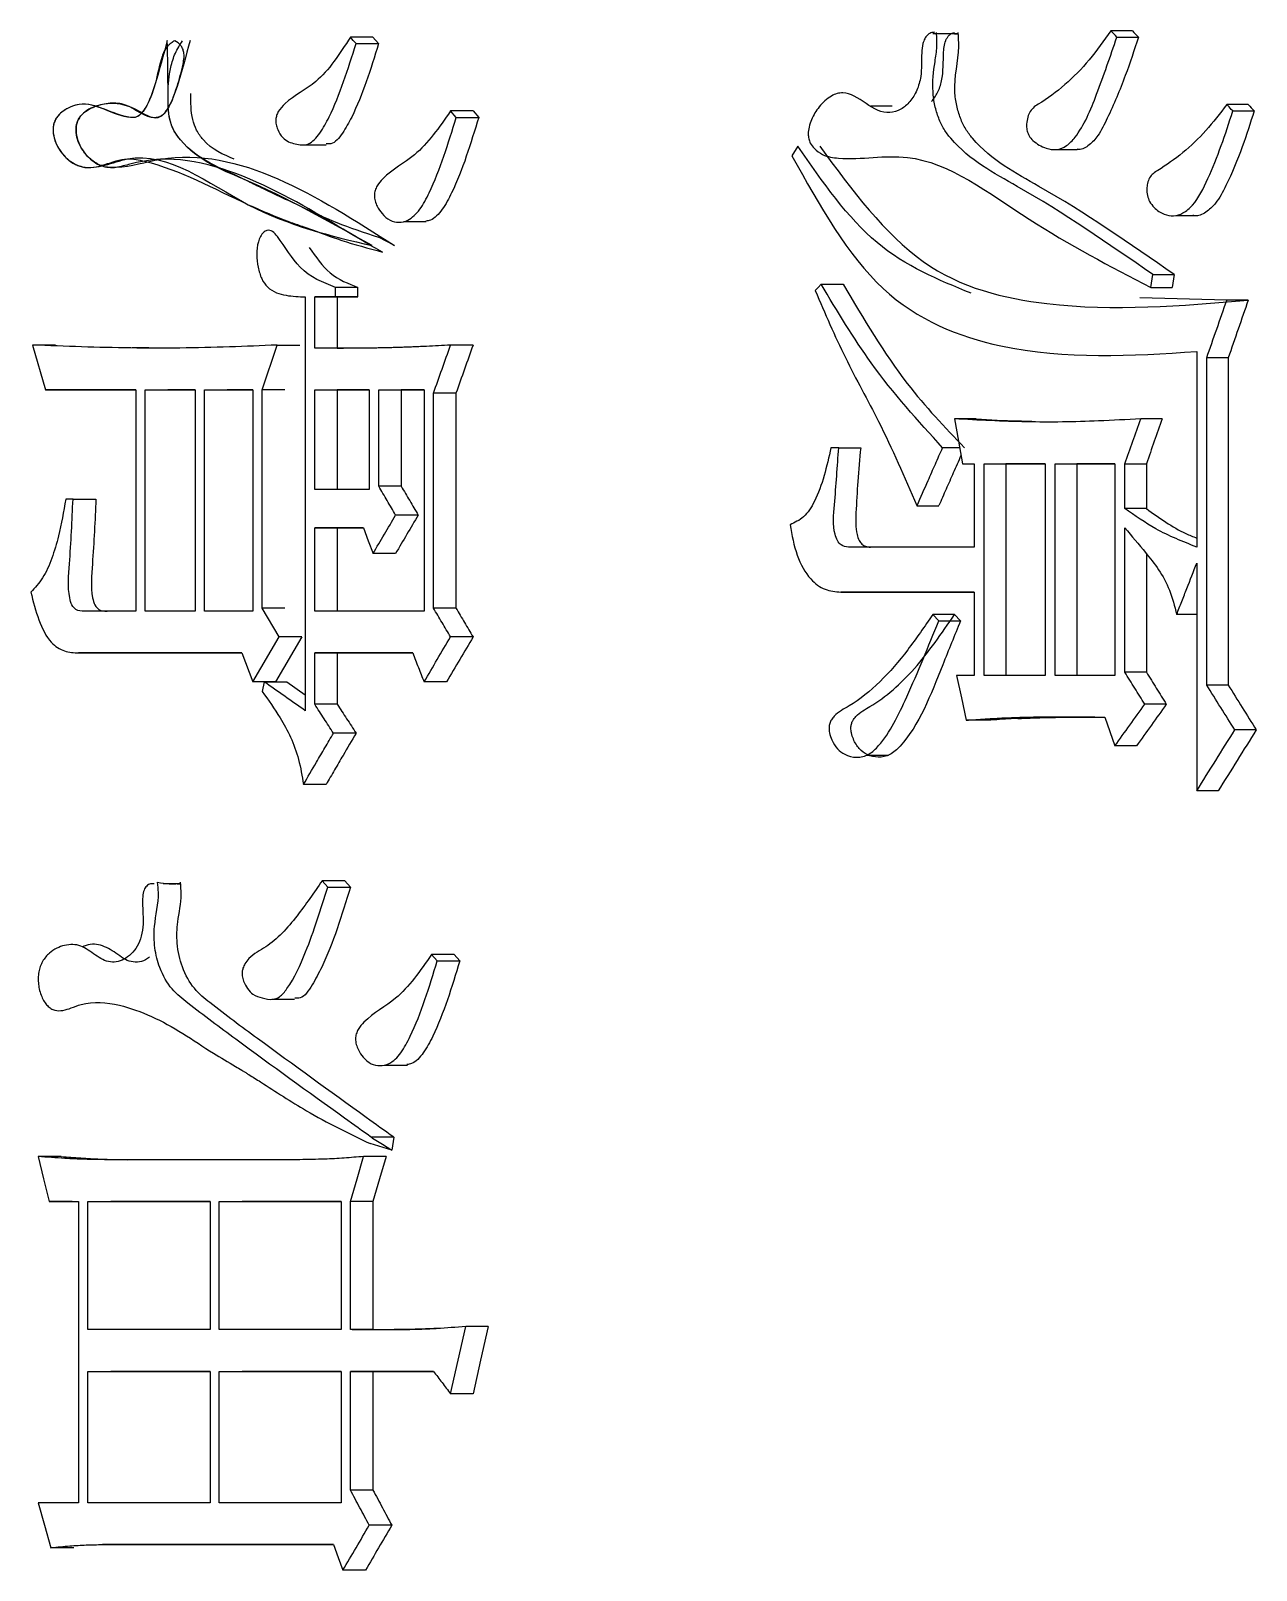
# Model space of a CAD drawing. Header units: millimetres. Extents: x 2160 to 4596, y 811 to 2534.
# Drawn here: x 3261.13 to 3265.26, y 1498.41 to 1503.6 of the extents above; entities that cross this region are included whole.
import ezdxf

# ---------------------------------------------------------------- set-up
doc = ezdxf.new("R2010")
doc.units = ezdxf.units.MM

msp = doc.modelspace()

# ---------------------------------------------------------------- linework, layer by layer
at = {"color": 7, "linetype": 'Continuous', "lineweight": 25}
for p, q in [((3264.2425, 1503.5936), (3264.1689, 1503.5936)), ((3264.8429, 1503.6043), (3264.7701, 1503.6043)), ((3262.2808, 1503.5827), (3262.2998, 1503.5611)), ((3264.7902, 1503.5827), (3264.863, 1503.5827)), ((3262.6183, 1503.3339), (3262.5426, 1503.3339)), ((3262.5618, 1503.3123), (3262.5426, 1503.3339)), ((3262.6183, 1503.3339), (3262.6374, 1503.3123)), ((3264.0324, 1503.3501), (3263.9605, 1503.3503)), ((3265.2334, 1503.3556), (3265.1611, 1503.3556)), ((3265.1814, 1503.3339), (3265.2536, 1503.3339)), ((3262.047, 1503.2197), (3262.1234, 1503.2197)), ((3263.7139, 1503.215), (3263.6942, 1503.1825)), ((3264.5824, 1503.2035), (3264.6562, 1503.2035)), ((3262.3848, 1502.9608), (3262.4607, 1502.9608)), ((3264.9898, 1502.9816), (3265.0631, 1502.9816)), ((3261.9276, 1502.9318), (3261.9271, 1502.9318)), ((3262.3538, 1502.8796), (3262.2989, 1502.9081)), ((3264.9045, 1502.739), (3264.9113, 1502.7823)), ((3264.9113, 1502.7823), (3264.9839, 1502.7823)), ((3264.9839, 1502.7823), (3264.9771, 1502.739)), ((3262.0525, 1502.7065), (3262.0525, 1501.3111)), ((3262.0841, 1502.7065), (3262.1539, 1502.7065)), ((3262.0841, 1502.5335), (3262.0841, 1502.7065)), ((3262.1604, 1502.7065), (3262.0841, 1502.7065)), ((3262.1539, 1502.7065), (3262.1539, 1502.739)), ((3262.23, 1502.739), (3262.1539, 1502.739)), ((3262.1539, 1502.7065), (3262.23, 1502.7065)), ((3262.23, 1502.7065), (3262.1604, 1502.7065)), ((3262.1604, 1502.7065), (3262.1604, 1502.5335)), ((3262.23, 1502.7065), (3262.23, 1502.739)), ((3263.7927, 1502.7498), (3263.8668, 1502.7498)), ((3265.1611, 1502.6957), (3264.8678, 1502.7037)), ((3264.9045, 1502.739), (3264.9771, 1502.739)), ((3265.2333, 1502.6957), (3265.1611, 1502.6957)), ((3261.1326, 1502.5443), (3261.1759, 1502.3928)), ((3261.2099, 1502.5443), (3261.1326, 1502.5443)), ((3261.5241, 1502.5352), (3261.4687, 1502.5348)), ((3261.9072, 1502.3928), (3261.9577, 1502.5443)), ((3261.9577, 1502.5443), (3262.0341, 1502.5443)), ((3262.1604, 1502.5335), (3262.1814, 1502.5335)), ((3262.6182, 1502.5443), (3262.5426, 1502.5443)), ((3265.0596, 1502.5226), (3265.0596, 1501.8629)), ((3265.0934, 1501.3977), (3265.0934, 1502.501)), ((3265.1658, 1502.501), (3265.0934, 1502.501)), ((3265.1658, 1502.501), (3265.1658, 1501.3977)), ((3261.1759, 1502.3928), (3261.4806, 1502.3928)), ((3261.2532, 1502.3928), (3261.1759, 1502.3928)), ((3261.4806, 1502.3928), (3261.2533, 1502.3928)), ((3261.4806, 1502.3928), (3261.4806, 1501.6464)), ((3261.5118, 1502.3928), (3261.6808, 1502.3928)), ((3261.5118, 1501.6464), (3261.5118, 1502.3928)), ((3261.5118, 1502.3928), (3261.5887, 1502.3928)), ((3261.6808, 1502.3928), (3261.5888, 1502.3928)), ((3261.6808, 1502.3928), (3261.6808, 1501.6464)), ((3261.7122, 1502.3928), (3261.8757, 1502.3928)), ((3261.7122, 1501.6464), (3261.7122, 1502.3928)), ((3261.7122, 1502.3928), (3261.7889, 1502.3928)), ((3261.8757, 1502.3928), (3261.7889, 1502.3928)), ((3261.8757, 1502.3928), (3261.8757, 1501.6464)), ((3261.9072, 1501.6572), (3261.9072, 1502.3928)), ((3261.9837, 1502.3928), (3261.9072, 1502.3928)), ((3262.0841, 1502.3928), (3262.2682, 1502.3928)), ((3262.0841, 1502.0575), (3262.0841, 1502.3928)), ((3262.0841, 1502.3928), (3262.1604, 1502.3928)), ((3262.2682, 1502.3928), (3262.1604, 1502.3928)), ((3262.1604, 1502.3928), (3262.1604, 1502.0575)), ((3262.2682, 1502.3928), (3262.2682, 1502.0575)), ((3262.3, 1502.3928), (3262.4531, 1502.3928)), ((3262.3, 1502.0683), (3262.3, 1502.3928)), ((3262.3, 1502.3928), (3262.376, 1502.3928)), ((3262.4531, 1502.3928), (3262.376, 1502.3928)), ((3262.376, 1502.3928), (3262.376, 1502.0683)), ((3262.4531, 1502.3928), (3262.4531, 1501.6464)), ((3262.485, 1501.6573), (3262.485, 1502.382)), ((3262.5608, 1502.382), (3262.485, 1502.382)), ((3262.5608, 1502.382), (3262.5607, 1501.6573)), ((3264.3158, 1502.2955), (3264.2424, 1502.2955)), ((3264.9435, 1502.2955), (3264.8709, 1502.2955)), ((3263.852, 1502.1981), (3263.8257, 1502.1981)), ((3263.852, 1502.1981), (3263.926, 1502.1981)), ((3264.2595, 1502.198), (3264.2025, 1502.198)), ((3264.269, 1502.144), (3264.3089, 1502.144)), ((3264.269, 1502.144), (3264.3089, 1502.144)), ((3264.3089, 1502.144), (3264.3089, 1501.8628)), ((3264.3421, 1502.144), (3264.5489, 1502.1441)), ((3264.3421, 1501.4301), (3264.3421, 1502.144)), ((3264.3421, 1502.144), (3264.4155, 1502.144)), ((3264.5489, 1502.1441), (3264.4155, 1502.144)), ((3264.4155, 1502.144), (3264.4155, 1501.4301)), ((3264.5489, 1502.1441), (3264.5489, 1501.4301)), ((3264.5824, 1502.1441), (3264.7835, 1502.1441)), ((3264.5824, 1501.4301), (3264.5824, 1502.1441)), ((3264.5824, 1502.1441), (3264.6554, 1502.1441)), ((3264.7835, 1502.1441), (3264.6554, 1502.1441)), ((3264.6554, 1502.1441), (3264.6554, 1501.4301)), ((3264.7835, 1502.1441), (3264.7835, 1501.4301)), ((3264.8171, 1501.9926), (3264.8171, 1502.1441)), ((3264.8171, 1502.1441), (3264.8898, 1502.1441)), ((3264.8898, 1502.1441), (3264.8898, 1501.9926)), ((3262.2682, 1502.0575), (3262.0841, 1502.0575)), ((3262.376, 1502.0683), (3262.3, 1502.0683)), ((3261.2689, 1502.025), (3261.2441, 1502.025)), ((3261.2689, 1502.025), (3261.3461, 1502.025)), ((3264.116, 1502.0026), (3264.1896, 1502.0026)), ((3264.8898, 1501.9926), (3264.8171, 1501.9926)), ((3262.0841, 1501.9277), (3262.2491, 1501.9277)), ((3262.0841, 1501.6464), (3262.0841, 1501.9277)), ((3262.1604, 1501.9277), (3262.0841, 1501.9277)), ((3262.2491, 1501.9277), (3262.1604, 1501.9277)), ((3262.1604, 1501.9277), (3262.1604, 1501.6464)), ((3262.4333, 1501.971), (3262.3573, 1501.971)), ((3264.8171, 1501.4409), (3264.8171, 1501.9277)), ((3262.3569, 1501.8411), (3262.2809, 1501.8411)), ((3263.9587, 1501.8628), (3263.8848, 1501.8628)), ((3264.3089, 1501.8628), (3263.885, 1501.8628)), ((3264.8898, 1501.8409), (3264.8898, 1501.4409)), ((3265.0596, 1501.8087), (3265.0596, 1501.0407)), ((3263.8586, 1501.7114), (3264.3089, 1501.7114)), ((3263.9326, 1501.7114), (3263.8586, 1501.7114)), ((3264.3089, 1501.7114), (3263.9326, 1501.7114)), ((3264.3089, 1501.7114), (3264.3089, 1501.4301)), ((3261.3831, 1501.6464), (3261.3059, 1501.6464)), ((3261.4806, 1501.6464), (3261.3062, 1501.6464)), ((3261.6808, 1501.6464), (3261.5118, 1501.6464)), ((3261.8757, 1501.6464), (3261.7122, 1501.6464)), ((3261.9837, 1501.6572), (3261.9072, 1501.6572)), ((3261.964, 1501.5599), (3261.9072, 1501.6572)), ((3262.4531, 1501.6464), (3262.0841, 1501.6464)), ((3262.5607, 1501.6573), (3262.485, 1501.6573)), ((3264.1893, 1501.614), (3264.1694, 1501.6356)), ((3264.1893, 1501.614), (3264.2628, 1501.614)), ((3264.2429, 1501.6356), (3264.2628, 1501.614)), ((3265.0596, 1501.6356), (3264.9921, 1501.6356)), ((3261.8757, 1501.4085), (3261.964, 1501.5599)), ((3262.0404, 1501.5599), (3261.9522, 1501.4085)), ((3262.0404, 1501.5599), (3261.964, 1501.5599)), ((3262.6182, 1501.5599), (3262.5426, 1501.5599)), ((3261.2875, 1501.5058), (3261.8379, 1501.5058)), ((3261.3647, 1501.5058), (3261.2875, 1501.5058)), ((3261.8379, 1501.5058), (3261.3648, 1501.5058)), ((3261.8379, 1501.5058), (3261.8757, 1501.4085)), ((3262.0841, 1501.5058), (3262.4147, 1501.5058)), ((3262.0841, 1501.3327), (3262.0841, 1501.5058)), ((3262.1604, 1501.5058), (3262.0841, 1501.5058)), ((3262.4147, 1501.5058), (3262.1604, 1501.5058)), ((3262.1604, 1501.5058), (3262.1604, 1501.3327)), ((3261.9522, 1501.4085), (3261.8757, 1501.4085)), ((3261.9135, 1501.4085), (3261.9072, 1501.376)), ((3261.9135, 1501.4085), (3261.99, 1501.4085)), ((3261.99, 1501.4085), (3262.0525, 1501.3646)), ((3262.5288, 1501.4085), (3262.4531, 1501.4085)), ((3264.3089, 1501.4301), (3264.249, 1501.4301)), ((3264.5489, 1501.4301), (3264.3421, 1501.4301)), ((3264.7835, 1501.4301), (3264.5824, 1501.4301)), ((3264.8898, 1501.4409), (3264.8171, 1501.4409)), ((3265.1658, 1501.3977), (3265.0934, 1501.3977)), ((3262.1604, 1501.3327), (3262.0841, 1501.3327)), ((3264.957, 1501.3328), (3264.8843, 1501.3328)), ((3264.3557, 1501.2787), (3264.2823, 1501.2787)), ((3262.2237, 1501.2354), (3262.1475, 1501.2354)), ((3265.2604, 1501.2462), (3265.1881, 1501.2462)), ((3263.9458, 1501.1611), (3264.0204, 1501.1611)), ((3264.8562, 1501.1921), (3264.7835, 1501.1921)), ((3262.1224, 1501.0623), (3262.0461, 1501.0623)), ((3265.132, 1501.0407), (3265.0596, 1501.0407)), ((3262.1285, 1500.7162), (3262.1095, 1500.7378)), ((3262.1857, 1500.7378), (3262.1095, 1500.7378)), ((3262.1857, 1500.7378), (3262.2047, 1500.7162)), ((3262.5544, 1500.489), (3262.4786, 1500.489)), ((3262.4978, 1500.4673), (3262.4786, 1500.489)), ((3262.5544, 1500.489), (3262.5735, 1500.4673)), ((3261.9394, 1500.3376), (3262.0163, 1500.3376)), ((3262.321, 1500.1159), (3262.397, 1500.1159)), ((3262.3442, 1499.8291), (3262.2714, 1499.8508)), ((3262.3506, 1499.8724), (3262.3442, 1499.8291)), ((3261.2284, 1499.8075), (3261.1511, 1499.8075)), ((3262.0335, 1499.7967), (3261.3746, 1499.7967)), ((3261.4517, 1499.7967), (3261.3746, 1499.7967)), ((3262.3252, 1499.8075), (3262.2491, 1499.8075)), ((3261.1883, 1499.656), (3261.2875, 1499.656)), ((3261.2656, 1499.656), (3261.1883, 1499.656)), ((3261.2875, 1499.656), (3261.2875, 1498.6392)), ((3261.3186, 1499.656), (3261.731, 1499.656)), ((3261.3186, 1499.2234), (3261.3186, 1499.656)), ((3261.3186, 1499.656), (3261.3957, 1499.656)), ((3261.731, 1499.656), (3261.3959, 1499.656)), ((3261.731, 1499.656), (3261.731, 1499.2234)), ((3261.7624, 1499.656), (3262.1729, 1499.656)), ((3261.7624, 1499.2234), (3261.7624, 1499.656)), ((3261.7624, 1499.656), (3261.839, 1499.656)), ((3262.1729, 1499.656), (3261.8391, 1499.656)), ((3262.1729, 1499.656), (3262.1729, 1499.2234)), ((3262.2046, 1499.2234), (3262.2046, 1499.656)), ((3262.2807, 1499.656), (3262.2046, 1499.656)), ((3262.2807, 1499.656), (3262.2807, 1499.2234)), ((3261.731, 1499.2234), (3261.3186, 1499.2234)), ((3262.1729, 1499.2234), (3261.7624, 1499.2234)), ((3262.2807, 1499.2234), (3262.2046, 1499.2234)), ((3262.6694, 1499.2342), (3262.5938, 1499.2342)), ((3261.3186, 1499.0827), (3261.731, 1499.0827)), ((3261.3186, 1498.6392), (3261.3186, 1499.0827)), ((3261.3186, 1499.0827), (3261.3957, 1499.0827)), ((3261.731, 1499.0827), (3261.3959, 1499.0827)), ((3261.731, 1499.0827), (3261.731, 1498.6392)), ((3261.7624, 1499.0827), (3262.1729, 1499.0827)), ((3261.7624, 1498.6392), (3261.7624, 1499.0827)), ((3261.7624, 1499.0827), (3261.839, 1499.0827)), ((3262.1729, 1499.0827), (3261.8391, 1499.0827)), ((3262.1729, 1499.0827), (3262.1729, 1498.6392)), ((3262.2046, 1499.0827), (3262.485, 1499.0827)), ((3262.2046, 1498.6825), (3262.2046, 1499.0827)), ((3262.2807, 1499.0827), (3262.2046, 1499.0827)), ((3262.485, 1499.0827), (3262.2807, 1499.0827)), ((3262.2807, 1499.0827), (3262.2807, 1498.6825)), ((3262.6182, 1499.007), (3262.5426, 1499.007)), ((3262.2807, 1498.6825), (3262.2046, 1498.6825)), ((3261.2875, 1498.6392), (3261.1511, 1498.6392)), ((3261.731, 1498.6392), (3261.3186, 1498.6392)), ((3262.1729, 1498.6392), (3261.7624, 1498.6392)), ((3262.3442, 1498.5635), (3262.2682, 1498.5635)), ((3261.3684, 1498.4986), (3262.1475, 1498.4986)), ((3261.4454, 1498.4986), (3261.3684, 1498.4986)), ((3262.1475, 1498.4986), (3261.4456, 1498.4986)), ((3261.2717, 1498.4878), (3261.1945, 1498.4878)), ((3262.2554, 1498.4121), (3262.1792, 1498.4121))]:
    msp.add_line(p, q, dxfattribs=at)
at = {"color": 7, "linetype": 'Continuous', "lineweight": 25, "flags": 128}
for points in [[(3264.7902, 1503.5827), (3264.7851, 1503.5882), (3264.7776, 1503.5963), (3264.7701, 1503.6043)], [(3264.8429, 1503.6043), (3264.848, 1503.5988), (3264.8531, 1503.5933), (3264.863, 1503.5827)], [(3262.2808, 1503.5827), (3262.2525, 1503.5827), (3262.2286, 1503.5827), (3262.2046, 1503.5827)], [(3262.2237, 1503.5611), (3262.2142, 1503.5719), (3262.2046, 1503.5827)], [(3262.2237, 1503.5611), (3262.2519, 1503.5611), (3262.2759, 1503.5611), (3262.2998, 1503.5611)], [(3265.1814, 1503.3339), (3265.1762, 1503.3394), (3265.1687, 1503.3475), (3265.1611, 1503.3556)], [(3265.2334, 1503.3556), (3265.2385, 1503.3501), (3265.2437, 1503.3446), (3265.2536, 1503.3339)], [(3262.5618, 1503.3123), (3262.5898, 1503.3123), (3262.6136, 1503.3123), (3262.6374, 1503.3123)], [(3263.7927, 1502.7498), (3263.7828, 1502.7389), (3263.7728, 1502.728)], [(3264.2424, 1502.2955), (3264.2557, 1502.2198), (3264.269, 1502.144)], [(3262.2491, 1501.9277), (3262.265, 1501.8844), (3262.2809, 1501.8411)], [(3264.2429, 1501.6356), (3264.2161, 1501.6356), (3264.1927, 1501.6356), (3264.1694, 1501.6356)], [(3264.249, 1501.4301), (3264.2656, 1501.3544), (3264.2823, 1501.2787)], [(3264.7499, 1501.2895), (3264.7667, 1501.2408), (3264.7835, 1501.1921)], [(3262.1285, 1500.7162), (3262.1563, 1500.7162), (3262.1805, 1500.7162), (3262.2047, 1500.7162)], [(3262.4978, 1500.4673), (3262.5259, 1500.4673), (3262.5497, 1500.4673), (3262.5735, 1500.4673)], [(3262.3506, 1499.8724), (3262.3164, 1499.8724), (3262.2955, 1499.8724), (3262.2746, 1499.8724)], [(3261.1511, 1499.8075), (3261.1697, 1499.7318), (3261.1883, 1499.656)], [(3262.2046, 1499.656), (3262.2269, 1499.7318), (3262.2491, 1499.8075)], [(3262.3252, 1499.8075), (3262.3029, 1499.7318), (3262.2807, 1499.656)], [(3262.5426, 1499.007), (3262.5682, 1499.1206), (3262.5938, 1499.2342)], [(3262.6694, 1499.2342), (3262.6438, 1499.1206), (3262.6182, 1499.007)], [(3261.1511, 1498.6392), (3261.1728, 1498.5635), (3261.1945, 1498.4878)], [(3262.1475, 1498.4986), (3262.1634, 1498.4553), (3262.1792, 1498.4121)]]:
    msp.add_lwpolyline(points, dxfattribs=at)
at = {"color": 7, "linetype": 'Continuous', "lineweight": 25}
for points, knots in [([(3264.1751, 1503.5992), (3264.1708, 1503.5989), (3264.1623, 1503.5984), (3264.1507, 1503.5901), (3264.1413, 1503.5778), (3264.1341, 1503.5572), (3264.1302, 1503.514), (3264.1333, 1503.4591), (3264.1168, 1503.4021), (3264.0932, 1503.3637), (3264.0614, 1503.3369), (3264.0236, 1503.3246), (3263.9681, 1503.3374), (3263.9203, 1503.3798), (3263.8659, 1503.3993), (3263.8234, 1503.3862), (3263.7871, 1503.3525), (3263.7627, 1503.3138), (3263.7515, 1503.2814), (3263.7483, 1503.2592), (3263.7501, 1503.2401), (3263.7567, 1503.2225), (3263.7721, 1503.2023), (3263.8041, 1503.1805), (3263.9106, 1503.1649), (3264.1528, 1503.2174), (3264.4932, 1502.9523), (3264.7672, 1502.8102), (3264.9045, 1502.739)], [0, 0, 0, 0, 0.006979, 0.013925, 0.020645, 0.027359, 0.039158, 0.068779, 0.087565, 0.106337, 0.125711, 0.147046, 0.168852, 0.216529, 0.237968, 0.259695, 0.286308, 0.307882, 0.318004, 0.326525, 0.332753, 0.33899, 0.348555, 0.366353, 0.396306, 0.524136, 0.761431, 1, 1, 1, 1]), ([(3264.1653, 1503.3653), (3264.1725, 1503.3751), (3264.1869, 1503.395), (3264.2067, 1503.4513), (3264.2034, 1503.5083), (3264.2078, 1503.5556), (3264.2131, 1503.5734), (3264.22, 1503.5847), (3264.2267, 1503.5917), (3264.2343, 1503.5969), (3264.2398, 1503.5983), (3264.2425, 1503.599)], [0, 0, 0, 0, 0.15426, 0.313076, 0.663715, 0.74798, 0.82718, 0.867553, 0.910966, 0.957472, 1, 1, 1, 1]), ([(3264.9113, 1502.7823), (3264.761, 1502.8864), (3264.5352, 1503.0429), (3264.2849, 1503.1705), (3264.2062, 1503.2714), (3264.1881, 1503.3092), (3264.1754, 1503.3521), (3264.1663, 1503.4167), (3264.1736, 1503.484), (3264.185, 1503.5492), (3264.1827, 1503.5823), (3264.1816, 1503.5982)], [0, 0, 0, 0, 0.492538, 0.7401909, 0.7707097, 0.8014398, 0.8327072, 0.8648615, 0.9333586, 0.96806, 1, 1, 1, 1]), ([(3264.2429, 1503.5936), (3264.2455, 1503.5936), (3264.2496, 1503.5936), (3264.2538, 1503.5936), (3264.255, 1503.5936), (3264.2552, 1503.5936), (3264.2552, 1503.5936), (3264.2525, 1503.5936), (3264.2356, 1503.5936), (3264.2116, 1503.5936), (3264.1864, 1503.5936), (3264.1693, 1503.5936)], [0, 0, 0, 0, 0.098322, 0.150223, 0.156042, 0.157925, 0.159189, 0.159644, 0.360233, 0.564728, 1, 1, 1, 1]), ([(3264.9839, 1502.7823), (3264.8338, 1502.8864), (3264.6083, 1503.0429), (3264.3582, 1503.1705), (3264.2797, 1503.2714), (3264.2617, 1503.3092), (3264.2491, 1503.3521), (3264.2367, 1503.4338), (3264.2598, 1503.5156), (3264.2561, 1503.5824), (3264.2552, 1503.5982)], [0, 0, 0, 0, 0.492457, 0.740078, 0.770604, 0.801348, 0.832638, 0.86482, 0.96803, 1, 1, 1, 1]), ([(3264.7701, 1503.6043), (3264.7463, 1503.5708), (3264.6743, 1503.4694), (3264.581, 1503.39), (3264.508, 1503.3462), (3264.495, 1503.3289), (3264.4875, 1503.3076), (3264.485, 1503.2857), (3264.4872, 1503.2656), (3264.4945, 1503.2479), (3264.5152, 1503.2247), (3264.5471, 1503.2082), (3264.5867, 1503.2004), (3264.6214, 1503.214), (3264.674, 1503.27), (3264.728, 1503.4006), (3264.7682, 1503.5183), (3264.7902, 1503.5827)], [0, 0, 0, 0, 0.118687, 0.359196, 0.382949, 0.402078, 0.421221, 0.441113, 0.455768, 0.470498, 0.490908, 0.548404, 0.590662, 0.633125, 0.674263, 0.821867, 1, 1, 1, 1]), ([(3261.5867, 1503.5719), (3261.5738, 1503.5229), (3261.5536, 1503.4458), (3261.5244, 1503.3611), (3261.5009, 1503.3255), (3261.4825, 1503.3108), (3261.4097, 1503.3145), (3261.3306, 1503.3763), (3261.2472, 1503.3432), (3261.22, 1503.3221), (3261.2082, 1503.3032), (3261.2029, 1503.2878), (3261.2008, 1503.2705), (3261.2025, 1503.2518), (3261.2079, 1503.2328), (3261.2179, 1503.2106), (3261.2338, 1503.187), (3261.2614, 1503.1603), (3261.3352, 1503.126), (3261.5415, 1503.2385), (3261.8586, 1502.979), (3262.1377, 1502.9128), (3262.2777, 1502.8796)], [0, 0, 0, 0, 0.062139, 0.097741, 0.110846, 0.121745, 0.134474, 0.241844, 0.272517, 0.28985, 0.296872, 0.303283, 0.310072, 0.317098, 0.324991, 0.334204, 0.348814, 0.364868, 0.393646, 0.487371, 0.742662, 1, 1, 1, 1]), ([(3261.6124, 1503.571), (3261.6081, 1503.5685), (3261.6026, 1503.5651), (3261.5948, 1503.5591), (3261.5863, 1503.5502), (3261.5759, 1503.5366), (3261.5601, 1503.492), (3261.5489, 1503.4251), (3261.5232, 1503.3575), (3261.4989, 1503.3229), (3261.4817, 1503.3113), (3261.4103, 1503.3111), (3261.3348, 1503.3748), (3261.2525, 1503.345), (3261.2242, 1503.3274), (3261.2092, 1503.3058), (3261.2041, 1503.2917), (3261.2019, 1503.2805), (3261.2013, 1503.2685), (3261.2028, 1503.2511), (3261.2093, 1503.2279), (3261.2232, 1503.2014), (3261.2432, 1503.1767), (3261.269, 1503.1562), (3261.3392, 1503.1262), (3261.4204, 1503.1831), (3261.6112, 1503.1457), (3261.7888, 1503.0462), (3261.9664, 1502.9714), (3262.0357, 1502.9469), (3262.0933, 1502.9273), (3262.1704, 1502.8962), (3262.2648, 1502.8709), (3262.3129, 1502.8579)], [0, 0, 0, 0, 0.007115, 0.009283, 0.013168, 0.022788, 0.029323, 0.067396, 0.105312, 0.117519, 0.126527, 0.138469, 0.245589, 0.268554, 0.290817, 0.300477, 0.304973, 0.309414, 0.313965, 0.318785, 0.329689, 0.342801, 0.358258, 0.375878, 0.395342, 0.489004, 0.523993, 0.742498, 0.828477, 0.854871, 0.870121, 0.933939, 1, 1, 1, 1]), ([(3261.6636, 1503.5719), (3261.6499, 1503.5194), (3261.6297, 1503.4418), (3261.5989, 1503.3553), (3261.5755, 1503.3224), (3261.5591, 1503.3126), (3261.5156, 1503.3061), (3261.4639, 1503.3576), (3261.3938, 1503.362), (3261.35, 1503.3531), (3261.3159, 1503.3373), (3261.2959, 1503.3204), (3261.284, 1503.3006), (3261.279, 1503.2824), (3261.2786, 1503.2623), (3261.2834, 1503.2371), (3261.2958, 1503.208), (3261.3226, 1503.1731), (3261.3632, 1503.1438), (3261.4482, 1503.1415), (3261.7788, 1503.247), (3262.0909, 1503.0476), (3262.3538, 1502.8796)], [0, 0, 0, 0, 0.066326, 0.098069, 0.114802, 0.122366, 0.12991, 0.194026, 0.225577, 0.257771, 0.274923, 0.290948, 0.299033, 0.306308, 0.31368, 0.322028, 0.336671, 0.353914, 0.385654, 0.416675, 0.50855, 1, 1, 1, 1]), ([(3262.3129, 1502.8579), (3262.2916, 1502.8697), (3262.1275, 1502.9609), (3261.7577, 1503.2121), (3261.4753, 1503.1595), (3261.4091, 1503.14), (3261.365, 1503.1457), (3261.3295, 1503.1677), (3261.3033, 1503.1966), (3261.2864, 1503.2277), (3261.2794, 1503.2544), (3261.2788, 1503.2733), (3261.2801, 1503.2856), (3261.283, 1503.2965), (3261.2887, 1503.3092), (3261.2981, 1503.3216), (3261.3132, 1503.3346), (3261.3271, 1503.3424), (3261.3373, 1503.3468), (3261.3407, 1503.3481), (3261.3698, 1503.3592), (3261.4213, 1503.3654), (3261.4824, 1503.3401), (3261.5204, 1503.3166), (3261.5461, 1503.3096), (3261.5666, 1503.3144), (3261.596, 1503.3458), (3261.6189, 1503.4104), (3261.6368, 1503.473), (3261.644, 1503.5126), (3261.6434, 1503.5307), (3261.6391, 1503.5443), (3261.6304, 1503.5596), (3261.6197, 1503.5664), (3261.6124, 1503.571)], [0, 0, 0, 0, 0.063403, 0.490083, 0.555845, 0.585953, 0.612335, 0.635418, 0.654818, 0.670315, 0.682341, 0.687426, 0.692125, 0.696624, 0.701068, 0.709996, 0.718666, 0.732514, 0.736768, 0.73811, 0.738909, 0.79149, 0.829877, 0.853354, 0.86561, 0.876875, 0.890063, 0.92862, 0.960137, 0.969562, 0.976521, 0.982326, 0.987997, 1, 1, 1, 1]), ([(3262.2777, 1502.8796), (3262.1347, 1502.9602), (3261.9204, 1503.0808), (3261.6809, 1503.1688), (3261.6086, 1503.266), (3261.589, 1503.3182), (3261.5901, 1503.4245), (3261.5881, 1503.5128), (3261.5867, 1503.5719)], [0, 0, 0, 0, 0.500155, 0.749433, 0.782567, 0.811815, 0.874052, 1, 1, 1, 1]), ([(3262.3197, 1502.9009), (3262.2696, 1502.9172), (3262.1707, 1502.9493), (3262.0477, 1503.0065), (3261.9459, 1503.0548), (3261.873, 1503.0892), (3261.7782, 1503.1381), (3261.6817, 1503.1687), (3261.6096, 1503.2644), (3261.5946, 1503.3021), (3261.5891, 1503.3466), (3261.5891, 1503.4069), (3261.5935, 1503.4693), (3261.6125, 1503.53), (3261.6293, 1503.5568), (3261.6377, 1503.5702)], [0, 0, 0, 0, 0.127271, 0.250947, 0.419961, 0.470254, 0.498152, 0.744763, 0.775002, 0.804533, 0.835455, 0.868351, 0.930416, 0.965226, 1, 1, 1, 1]), ([(3262.2046, 1503.5827), (3262.1683, 1503.5265), (3262.104, 1503.4272), (3262.0077, 1503.3847), (3261.9647, 1503.3395), (3261.9554, 1503.3198), (3261.9522, 1503.3045), (3261.9538, 1503.2876), (3261.9609, 1503.2657), (3261.9801, 1503.2344), (3262.0181, 1503.2213), (3262.0642, 1503.2152), (3262.1037, 1503.258), (3262.1626, 1503.367), (3262.1966, 1503.475), (3262.2237, 1503.5611)], [0, 0, 0, 0, 0.207996, 0.367554, 0.405471, 0.419369, 0.432328, 0.447278, 0.463534, 0.497494, 0.558303, 0.619645, 0.682126, 0.746669, 1, 1, 1, 1]), ([(3262.2998, 1503.5611), (3262.2728, 1503.4743), (3262.2389, 1503.3654), (3262.1798, 1503.2593), (3262.1492, 1503.2207), (3262.1286, 1503.2226), (3262.1233, 1503.2231)], [0, 0, 0, 0, 0.630444, 0.791026, 0.946417, 1, 1, 1, 1]), ([(3264.863, 1503.5827), (3264.8487, 1503.5392), (3264.8178, 1503.4448), (3264.7711, 1503.3347), (3264.7309, 1503.2537), (3264.6979, 1503.2172), (3264.6721, 1503.2026), (3264.658, 1503.2046), (3264.6559, 1503.2048)], [0, 0, 0, 0, 0.286915, 0.622528, 0.772296, 0.87694, 0.98188, 1, 1, 1, 1]), ([(3261.8129, 1503.1712), (3261.7755, 1503.1868), (3261.7282, 1503.2066), (3261.6855, 1503.2663), (3261.6659, 1503.3184), (3261.6662, 1503.3629), (3261.6664, 1503.3931)], [0, 0, 0, 0, 0.499534, 0.632525, 0.750051, 1, 1, 1, 1]), ([(3262.5426, 1503.3339), (3262.5043, 1503.2789), (3262.4364, 1503.1814), (3262.3394, 1503.1348), (3262.2968, 1503.0871), (3262.2876, 1503.0667), (3262.2845, 1503.0487), (3262.2876, 1503.0295), (3262.2964, 1503.0081), (3262.3127, 1502.9838), (3262.3376, 1502.9628), (3262.3684, 1502.9567), (3262.4043, 1502.9643), (3262.4409, 1503.0002), (3262.5007, 1503.1137), (3262.5347, 1503.2243), (3262.5618, 1503.3123)], [0, 0, 0, 0, 0.207529, 0.367372, 0.400835, 0.41667, 0.431354, 0.448141, 0.466694, 0.497248, 0.538464, 0.578549, 0.61996, 0.682145, 0.746849, 1, 1, 1, 1]), ([(3265.1611, 1503.3555), (3265.1381, 1503.3256), (3265.0687, 1503.235), (3264.9806, 1503.1648), (3264.9129, 1503.124), (3264.9, 1503.1094), (3264.893, 1503.0905), (3264.8906, 1503.0696), (3264.8926, 1503.0482), (3264.9009, 1503.0259), (3264.9197, 1503.0025), (3264.9475, 1502.9842), (3264.9817, 1502.9776), (3265.0152, 1502.9885), (3265.0592, 1503.0252), (3265.1002, 1503.1084), (3265.1435, 1503.2162), (3265.1687, 1503.2946), (3265.1814, 1503.3339)], [0, 0, 0, 0, 0.117103, 0.353724, 0.376614, 0.395602, 0.414782, 0.431323, 0.450524, 0.470069, 0.496423, 0.543443, 0.584386, 0.625263, 0.671715, 0.773941, 0.886489, 1, 1, 1, 1]), ([(3265.2536, 1503.3339), (3265.2406, 1503.2934), (3265.2126, 1503.2063), (3265.1696, 1503.1018), (3265.1284, 1503.0245), (3265.0911, 1502.9908), (3265.0631, 1502.9771), (3265.0484, 1502.9811), (3265.0465, 1502.9816)], [0, 0, 0, 0, 0.275445, 0.590352, 0.751539, 0.866997, 0.982537, 1, 1, 1, 1]), ([(3262.6374, 1503.3123), (3262.6105, 1503.2238), (3262.5766, 1503.1128), (3262.5166, 1503.001), (3262.4849, 1502.9665), (3262.4643, 1502.9632), (3262.4592, 1502.9623)], [0, 0, 0, 0, 0.631822, 0.79327, 0.948373, 1, 1, 1, 1]), ([(3263.6942, 1503.1825), (3263.7878, 1503.0147), (3263.9718, 1502.685), (3264.4777, 1502.4855), (3264.8391, 1502.5086), (3265.0596, 1502.5226)], [0, 0, 0, 0, 0.287943, 0.565415, 1, 1, 1, 1]), ([(3264.2984, 1502.7193), (3264.188, 1502.7643), (3263.9638, 1502.8556), (3263.798, 1503.094), (3263.7139, 1503.215)], [0, 0, 0, 0, 0.492709, 1, 1, 1, 1]), ([(3263.788, 1503.215), (3263.8976, 1503.0663), (3264.1138, 1502.7731), (3264.6379, 1502.6456), (3265.0075, 1502.6767), (3265.2333, 1502.6957)], [0, 0, 0, 0, 0.285883, 0.56379, 1, 1, 1, 1]), ([(3262.1539, 1502.739), (3262.1117, 1502.7553), (3262.0356, 1502.7848), (3261.9801, 1502.8841), (3261.9429, 1502.9294), (3261.9249, 1502.9336), (3261.9107, 1502.925), (3261.9006, 1502.9109), (3261.8912, 1502.8863), (3261.8872, 1502.8494), (3261.8926, 1502.8067), (3261.9036, 1502.767), (3261.9343, 1502.725), (3261.9878, 1502.7095), (3262.0309, 1502.7075), (3262.0525, 1502.7065)], [0, 0, 0, 0, 0.231115, 0.416996, 0.453479, 0.487626, 0.51108, 0.53533, 0.560619, 0.61156, 0.663004, 0.713338, 0.761901, 0.881097, 1, 1, 1, 1]), ([(3262.0656, 1502.8731), (3262.0879, 1502.8417), (3262.1351, 1502.7753), (3262.1973, 1502.7515), (3262.23, 1502.739)], [0, 0, 0, 0, 0.473164, 1, 1, 1, 1]), ([(3263.7727, 1502.7279), (3263.8055, 1502.6515), (3263.8712, 1502.4986), (3263.999, 1502.2714), (3264.074, 1502.0991), (3264.1158, 1502.003)], [0, 0, 0, 0, 0.306675, 0.613603, 1, 1, 1, 1]), ([(3264.2025, 1502.198), (3264.1195, 1502.289), (3263.97, 1502.453), (3263.8473, 1502.6585), (3263.7927, 1502.7498)], [0, 0, 0, 0, 0.55543, 1, 1, 1, 1]), ([(3263.8668, 1502.7498), (3263.9358, 1502.633), (3264.058, 1502.4261), (3264.2099, 1502.2671), (3264.276, 1502.198)], [0, 0, 0, 0, 0.564924, 1, 1, 1, 1]), ([(3265.2333, 1502.6957), (3265.2221, 1502.6633), (3265.1995, 1502.5984), (3265.177, 1502.5335), (3265.1658, 1502.501)], [0, 0, 0, 0, 0.5, 1, 1, 1, 1]), ([(3261.9577, 1502.5443), (3261.904, 1502.542), (3261.7385, 1502.5351), (3261.4627, 1502.5318), (3261.2427, 1502.5401), (3261.1326, 1502.5443)], [0, 0, 0, 0, 0.193449, 0.596574, 1, 1, 1, 1]), ([(3262.5426, 1502.5443), (3262.5154, 1502.5428), (3262.4815, 1502.541), (3262.4442, 1502.5392), (3262.4323, 1502.5387), (3262.4239, 1502.5383), (3262.4154, 1502.5379), (3262.4018, 1502.5374), (3262.3883, 1502.5368), (3262.3748, 1502.5364), (3262.3612, 1502.5359), (3262.3477, 1502.5355), (3262.3308, 1502.5351), (3262.3173, 1502.5348), (3262.3037, 1502.5346), (3262.2902, 1502.5343), (3262.2767, 1502.5341), (3262.2632, 1502.5339), (3262.2531, 1502.5338), (3262.2447, 1502.5338), (3262.2362, 1502.5337), (3262.2295, 1502.5336), (3262.221, 1502.5336), (3262.2143, 1502.5335), (3262.2075, 1502.5335), (3262.2008, 1502.5335), (3262.1941, 1502.5335), (3262.1856, 1502.5334), (3262.1789, 1502.5334), (3262.1722, 1502.5334), (3262.1654, 1502.5334), (3262.1587, 1502.5334), (3262.1503, 1502.5334), (3262.1435, 1502.5334), (3262.1368, 1502.5334), (3262.1301, 1502.5334), (3262.1233, 1502.5334), (3262.1149, 1502.5334), (3262.109, 1502.5334), (3262.1031, 1502.5334), (3262.0998, 1502.5334), (3262.0956, 1502.5334), (3262.0922, 1502.5334), (3262.0881, 1502.5334), (3262.0857, 1502.5335), (3262.0841, 1502.5335)], [0, 0, 0, 0, 0.176928, 0.221159, 0.243275, 0.254333, 0.276449, 0.298565, 0.342797, 0.364913, 0.387029, 0.431261, 0.453377, 0.497609, 0.519725, 0.54184, 0.586072, 0.608188, 0.630304, 0.65242, 0.663478, 0.685594, 0.696652, 0.718768, 0.729826, 0.740884, 0.763, 0.774058, 0.796174, 0.807232, 0.818289, 0.840405, 0.851463, 0.873579, 0.884637, 0.895695, 0.917811, 0.928869, 0.950985, 0.956514, 0.967572, 0.973101, 0.984159, 0.989688, 1, 1, 1, 1]), ([(3262.485, 1502.382), (3262.4946, 1502.4091), (3262.5138, 1502.4631), (3262.533, 1502.5172), (3262.5426, 1502.5443)], [0, 0, 0, 0, 0.499999, 1, 1, 1, 1]), ([(3262.6182, 1502.5443), (3262.6087, 1502.5172), (3262.5895, 1502.4631), (3262.5703, 1502.4091), (3262.5608, 1502.382)], [0, 0, 0, 0, 0.5, 1, 1, 1, 1]), ([(3264.8709, 1502.2955), (3264.8234, 1502.2928), (3264.6945, 1502.2857), (3264.4846, 1502.2825), (3264.3232, 1502.2912), (3264.2424, 1502.2955)], [0, 0, 0, 0, 0.225447, 0.61244, 1, 1, 1, 1]), ([(3264.3158, 1502.2955), (3264.3627, 1502.2925), (3264.4252, 1502.2886), (3264.4881, 1502.288), (3264.5038, 1502.2878)], [0, 0, 0, 0, 0.75073, 1, 1, 1, 1]), ([(3264.9435, 1502.2955), (3264.9346, 1502.2703), (3264.9166, 1502.2198), (3264.8987, 1502.1693), (3264.8898, 1502.1441)], [0, 0, 0, 0, 0.5, 1, 1, 1, 1]), ([(3263.8257, 1502.1981), (3263.8113, 1502.1345), (3263.7915, 1502.0467), (3263.7358, 1501.96), (3263.7035, 1501.9456), (3263.6876, 1501.9385)], [0, 0, 0, 0, 0.572425, 0.789887, 1, 1, 1, 1]), ([(3263.885, 1501.8628), (3263.8761, 1501.8636), (3263.8619, 1501.865), (3263.8465, 1501.8842), (3263.8307, 1501.9285), (3263.8408, 1502.0393), (3263.8476, 1502.135), (3263.852, 1502.1981)], [0, 0, 0, 0, 0.100834, 0.16221, 0.226726, 0.489604, 1, 1, 1, 1]), ([(3263.926, 1502.1981), (3263.9226, 1502.1603), (3263.9161, 1502.0872), (3263.911, 1502.0016), (3263.9085, 1501.9417), (3263.9114, 1501.9092), (3263.9201, 1501.886), (3263.9299, 1501.8719), (3263.9433, 1501.8642), (3263.9532, 1501.8633), (3263.9589, 1501.8628)], [0, 0, 0, 0, 0.301012, 0.582195, 0.678316, 0.775434, 0.835729, 0.884225, 0.932949, 1, 1, 1, 1]), ([(3264.1161, 1502.003), (3264.1286, 1502.0312), (3264.1492, 1502.0778), (3264.178, 1502.1427), (3264.1943, 1502.1796), (3264.2025, 1502.198)], [0, 0, 0, 0, 0.433599, 0.716799, 1, 1, 1, 1]), ([(3264.2642, 1502.1713), (3264.2556, 1502.152), (3264.239, 1502.1143), (3264.2141, 1502.0582), (3264.1979, 1502.0214), (3264.1898, 1502.003)], [0, 0, 0, 0, 0.344069, 0.672034, 1, 1, 1, 1]), ([(3262.3573, 1501.971), (3262.3478, 1501.9872), (3262.3287, 1502.0196), (3262.3096, 1502.0521), (3262.3, 1502.0683)], [0, 0, 0, 0, 0.499998, 1, 1, 1, 1]), ([(3262.376, 1502.0683), (3262.3855, 1502.0521), (3262.4046, 1502.0196), (3262.4237, 1501.9872), (3262.4333, 1501.971)], [0, 0, 0, 0, 0.5, 1, 1, 1, 1]), ([(3261.2441, 1502.025), (3261.237, 1501.983), (3261.2253, 1501.9139), (3261.1986, 1501.8248), (3261.1691, 1501.756), (3261.1405, 1501.7261), (3261.1264, 1501.7113)], [0, 0, 0, 0, 0.3473143, 0.5697619, 0.7881049, 1, 1, 1, 1]), ([(3261.3062, 1501.6464), (3261.2968, 1501.6469), (3261.2818, 1501.6477), (3261.2638, 1501.6663), (3261.2497, 1501.7195), (3261.2606, 1501.8425), (3261.2656, 1501.9525), (3261.2689, 1502.025)], [0, 0, 0, 0, 0.1012919, 0.1614916, 0.2249951, 0.4893613, 1, 1, 1, 1]), ([(3261.3462, 1502.025), (3261.3429, 1501.9525), (3261.3379, 1501.8425), (3261.327, 1501.7195), (3261.3411, 1501.6663), (3261.3591, 1501.6477), (3261.3741, 1501.6469), (3261.3835, 1501.6464)], [0, 0, 0, 0, 0.510737, 0.775157, 0.838657, 0.898816, 1, 1, 1, 1]), ([(3265.0596, 1501.8629), (3265.013, 1501.8814), (3264.9294, 1501.9146), (3264.8515, 1501.9687), (3264.8171, 1501.9926)], [0, 0, 0, 0, 0.557901, 1, 1, 1, 1]), ([(3264.8898, 1501.9926), (3264.9334, 1501.9613), (3264.9883, 1501.9218), (3265.0474, 1501.8982), (3265.0596, 1501.8933)], [0, 0, 0, 0, 0.792726, 1, 1, 1, 1]), ([(3262.2809, 1501.8411), (3262.2937, 1501.8628), (3262.3191, 1501.9061), (3262.3446, 1501.9493), (3262.3573, 1501.971)], [0, 0, 0, 0, 0.499999, 1, 1, 1, 1]), ([(3262.4333, 1501.971), (3262.4205, 1501.9493), (3262.3951, 1501.9061), (3262.3696, 1501.8628), (3262.3569, 1501.8411)], [0, 0, 0, 0, 0.499999, 1, 1, 1, 1]), ([(3263.6876, 1501.9385), (3263.694, 1501.9032), (3263.7068, 1501.8337), (3263.7502, 1501.755), (3263.8051, 1501.7158), (3263.8408, 1501.7128), (3263.8586, 1501.7114)], [0, 0, 0, 0, 0.292672, 0.574648, 0.788772, 1, 1, 1, 1]), ([(3264.8171, 1501.9277), (3264.8406, 1501.9), (3264.8793, 1501.8543), (3264.9327, 1501.7886), (3264.9706, 1501.719), (3264.9849, 1501.6636), (3264.9921, 1501.6356)], [0, 0, 0, 0, 0.334901, 0.5526, 0.773626, 1, 1, 1, 1]), ([(3264.9921, 1501.6356), (3264.9979, 1501.6503), (3265.0093, 1501.6796), (3265.0318, 1501.7373), (3265.0486, 1501.7803), (3265.0596, 1501.8087)], [0, 0, 0, 0, 0.253937, 0.507874, 1, 1, 1, 1]), ([(3261.1264, 1501.7113), (3261.1345, 1501.6793), (3261.1505, 1501.6163), (3261.1884, 1501.5401), (3261.2396, 1501.5087), (3261.2716, 1501.5068), (3261.2875, 1501.5058)], [0, 0, 0, 0, 0.291832, 0.574338, 0.788145, 1, 1, 1, 1]), ([(3262.5426, 1501.5599), (3262.533, 1501.5761), (3262.5138, 1501.6086), (3262.4946, 1501.641), (3262.485, 1501.6573)], [0, 0, 0, 0, 0.499998, 1, 1, 1, 1]), ([(3262.5607, 1501.6573), (3262.5703, 1501.641), (3262.5895, 1501.6086), (3262.6087, 1501.5761), (3262.6182, 1501.5599)], [0, 0, 0, 0, 0.5, 1, 1, 1, 1]), ([(3264.1694, 1501.6356), (3264.1416, 1501.5953), (3264.0578, 1501.4735), (3263.945, 1501.3539), (3263.8477, 1501.3062), (3263.8273, 1501.2819), (3263.8208, 1501.2688), (3263.8185, 1501.2531), (3263.8207, 1501.2333), (3263.8296, 1501.2077), (3263.8469, 1501.1811), (3263.8757, 1501.1593), (3263.9127, 1501.1513), (3263.9536, 1501.1601), (3264.0179, 1501.2216), (3264.0944, 1501.3806), (3264.1543, 1501.528), (3264.1893, 1501.614)], [0, 0, 0, 0, 0.117023, 0.353532, 0.409689, 0.421913, 0.431957, 0.442101, 0.453679, 0.472075, 0.49977, 0.527462, 0.568321, 0.610802, 0.649012, 0.795156, 1, 1, 1, 1]), ([(3264.2628, 1501.614), (3264.2428, 1501.5649), (3264.1827, 1501.4173), (3264.1157, 1501.2427), (3264.0255, 1501.1591), (3263.9859, 1501.1517), (3263.95, 1501.1593), (3263.9204, 1501.1811), (3263.903, 1501.2088), (3263.8947, 1501.2341), (3263.8926, 1501.2516), (3263.8943, 1501.2661), (3263.8999, 1501.2801), (3263.9197, 1501.3045), (3263.9961, 1501.3436), (3264.1142, 1501.4483), (3264.1992, 1501.572), (3264.2429, 1501.6356)], [0, 0, 0, 0, 0.117084, 0.352421, 0.392033, 0.4319, 0.470231, 0.500102, 0.530093, 0.545391, 0.556909, 0.565721, 0.574545, 0.589616, 0.642212, 0.816089, 1, 1, 1, 1]), ([(3262.4531, 1501.4085), (3262.468, 1501.4337), (3262.4978, 1501.4842), (3262.5276, 1501.5347), (3262.5426, 1501.5599)], [0, 0, 0, 0, 0.499999, 1, 1, 1, 1]), ([(3262.6182, 1501.5599), (3262.6033, 1501.5347), (3262.5735, 1501.4842), (3262.5437, 1501.4337), (3262.5288, 1501.4085)], [0, 0, 0, 0, 0.499999, 1, 1, 1, 1]), ([(3262.4147, 1501.5058), (3262.4211, 1501.4896), (3262.4339, 1501.4571), (3262.4467, 1501.4247), (3262.4531, 1501.4085)], [0, 0, 0, 0, 0.499999, 1, 1, 1, 1]), ([(3262.0525, 1501.3111), (3262.0293, 1501.3273), (3261.9829, 1501.3598), (3261.9366, 1501.3922), (3261.9135, 1501.4085)], [0, 0, 0, 0, 0.5, 1, 1, 1, 1]), ([(3264.8843, 1501.3328), (3264.8731, 1501.3508), (3264.8507, 1501.3868), (3264.8283, 1501.4229), (3264.8171, 1501.4409)], [0, 0, 0, 0, 0.499999, 1, 1, 1, 1]), ([(3264.8898, 1501.4409), (3264.901, 1501.4229), (3264.9234, 1501.3868), (3264.9458, 1501.3508), (3264.957, 1501.3328)], [0, 0, 0, 0, 0.5, 1, 1, 1, 1]), ([(3261.9072, 1501.376), (3261.9278, 1501.3469), (3261.9618, 1501.2987), (3262.0043, 1501.2229), (3262.0323, 1501.1471), (3262.0415, 1501.0907), (3262.0461, 1501.0623)], [0, 0, 0, 0, 0.3337806, 0.5521509, 0.7741701, 1, 1, 1, 1]), ([(3265.1881, 1501.2462), (3265.1723, 1501.2715), (3265.1407, 1501.3219), (3265.1092, 1501.3724), (3265.0934, 1501.3977)], [0, 0, 0, 0, 0.499999, 1, 1, 1, 1]), ([(3265.1658, 1501.3977), (3265.1815, 1501.3724), (3265.213, 1501.3219), (3265.2446, 1501.2715), (3265.2604, 1501.2462)], [0, 0, 0, 0, 0.5, 1, 1, 1, 1]), ([(3262.1475, 1501.2354), (3262.1369, 1501.2516), (3262.1158, 1501.2841), (3262.0947, 1501.3165), (3262.0841, 1501.3327)], [0, 0, 0, 0, 0.499999, 1, 1, 1, 1]), ([(3262.1604, 1501.3327), (3262.1709, 1501.3165), (3262.192, 1501.2841), (3262.2131, 1501.2516), (3262.2237, 1501.2354)], [0, 0, 0, 0, 0.5, 1, 1, 1, 1]), ([(3264.7835, 1501.1921), (3264.8003, 1501.2156), (3264.8339, 1501.2624), (3264.8675, 1501.3093), (3264.8843, 1501.3328)], [0, 0, 0, 0, 0.499999, 1, 1, 1, 1]), ([(3264.957, 1501.3328), (3264.9402, 1501.3093), (3264.9066, 1501.2624), (3264.873, 1501.2156), (3264.8562, 1501.1921)], [0, 0, 0, 0, 0.499999, 1, 1, 1, 1]), ([(3264.2823, 1501.2787), (3264.3036, 1501.2802), (3264.3356, 1501.2826), (3264.3783, 1501.2853), (3264.4103, 1501.2869), (3264.4344, 1501.2879), (3264.4531, 1501.2885), (3264.4665, 1501.2889), (3264.4826, 1501.2894), (3264.4986, 1501.2897), (3264.512, 1501.2899), (3264.5254, 1501.2901), (3264.5388, 1501.2903), (3264.5549, 1501.2905), (3264.571, 1501.2906), (3264.5871, 1501.2906), (3264.6005, 1501.2906), (3264.614, 1501.2906), (3264.6274, 1501.2906), (3264.6435, 1501.2905), (3264.657, 1501.2904), (3264.6677, 1501.2903), (3264.6758, 1501.2902), (3264.6825, 1501.2902), (3264.6892, 1501.2901), (3264.6959, 1501.2901), (3264.704, 1501.29), (3264.7121, 1501.2899), (3264.7188, 1501.2898), (3264.7255, 1501.2898), (3264.7309, 1501.2897), (3264.7363, 1501.2896), (3264.7403, 1501.2896), (3264.7449, 1501.2895), (3264.7481, 1501.2895), (3264.7499, 1501.2895)], [0, 0, 0, 0, 0.137495, 0.206243, 0.274991, 0.343739, 0.360926, 0.3953, 0.429674, 0.464048, 0.498422, 0.515609, 0.549982, 0.584356, 0.61873, 0.653104, 0.687478, 0.704665, 0.739038, 0.773412, 0.807786, 0.824973, 0.84216, 0.859347, 0.86794, 0.885127, 0.902314, 0.919501, 0.936688, 0.945281, 0.962468, 0.971061, 0.979655, 0.988248, 1, 1, 1, 1]), ([(3264.4565, 1501.2853), (3264.449, 1501.2849), (3264.4284, 1501.2837), (3264.3948, 1501.2815), (3264.3687, 1501.2796), (3264.3557, 1501.2787)], [0, 0, 0, 0, 0.2229786, 0.6114861, 1, 1, 1, 1]), ([(3264.4565, 1501.2854), (3264.4562, 1501.2852), (3264.4557, 1501.2847), (3264.4953, 1501.2863), (3264.5837, 1501.2891), (3264.6607, 1501.2896), (3264.703, 1501.2897), (3264.7212, 1501.2896), (3264.7261, 1501.2896), (3264.7253, 1501.2897), (3264.7249, 1501.2897)], [0, 0, 0, 0, 0.052384, 0.110274, 0.515479, 0.735215, 0.874993, 0.913924, 0.954066, 1, 1, 1, 1]), ([(3262.0461, 1501.0623), (3262.0608, 1501.0872), (3262.0849, 1501.1286), (3262.1187, 1501.1863), (3262.1379, 1501.219), (3262.1475, 1501.2354)], [0, 0, 0, 0, 0.43259, 0.716295, 1, 1, 1, 1]), ([(3262.2237, 1501.2354), (3262.2091, 1501.2104), (3262.1849, 1501.1691), (3262.1511, 1501.1114), (3262.132, 1501.0786), (3262.1225, 1501.0623)], [0, 0, 0, 0, 0.432843, 0.716421, 1, 1, 1, 1]), ([(3265.0596, 1501.0407), (3265.081, 1501.0749), (3265.1238, 1501.1435), (3265.1667, 1501.212), (3265.1881, 1501.2462)], [0, 0, 0, 0, 0.5, 1, 1, 1, 1]), ([(3265.2604, 1501.2462), (3265.239, 1501.212), (3265.1961, 1501.1435), (3265.1534, 1501.0749), (3265.132, 1501.0407)], [0, 0, 0, 0, 0.499999, 1, 1, 1, 1]), ([(3261.543, 1500.7269), (3261.5386, 1500.7275), (3261.5297, 1500.7287), (3261.5193, 1500.722), (3261.5123, 1500.7139), (3261.5068, 1500.7028), (3261.5021, 1500.6788), (3261.5036, 1500.6483), (3261.5051, 1500.6207), (3261.5062, 1500.5929), (3261.503, 1500.5602), (3261.4905, 1500.5235), (3261.4711, 1500.4945), (3261.4474, 1500.4751), (3261.4215, 1500.464), (3261.3859, 1500.4609), (3261.3437, 1500.4856), (3261.2956, 1500.5239), (3261.24, 1500.5234), (3261.1955, 1500.5026), (3261.1688, 1500.4724), (3261.1582, 1500.4488), (3261.1532, 1500.4296), (3261.151, 1500.409), (3261.1519, 1500.3877), (3261.156, 1500.3666), (3261.1628, 1500.347), (3261.1716, 1500.3296), (3261.1822, 1500.3158), (3261.1944, 1500.306), (3261.221, 1500.2945), (3261.2561, 1500.3058), (3261.3264, 1500.3328), (3261.4577, 1500.3204), (3261.6058, 1500.2482), (3261.7322, 1500.1605), (3261.7992, 1500.122), (3261.833, 1500.1016), (3261.843, 1500.0956), (3261.8463, 1500.0936), (3261.8487, 1500.0921), (3261.8536, 1500.089), (3261.8714, 1500.0778), (3261.9396, 1500.0352), (3262.0732, 1499.9465), (3262.199, 1499.8857), (3262.2714, 1499.8508)], [0, 0, 0, 0, 0.00737, 0.015009, 0.018555, 0.022128, 0.030111, 0.045178, 0.055064, 0.060343, 0.075509, 0.090437, 0.104896, 0.120548, 0.135595, 0.150698, 0.180779, 0.211233, 0.242231, 0.273349, 0.290015, 0.297441, 0.304692, 0.312416, 0.319982, 0.327794, 0.336224, 0.34425, 0.351944, 0.359644, 0.367692, 0.398957, 0.418859, 0.492604, 0.619034, 0.682459, 0.727701, 0.740175, 0.743874, 0.745883, 0.74615, 0.748384, 0.7547, 0.77878, 0.872725, 1, 1, 1, 1]), ([(3262.2772, 1499.8706), (3262.2464, 1499.8927), (3262.0925, 1500.0031), (3261.8845, 1500.1529), (3261.6913, 1500.2965), (3261.6009, 1500.3682), (3261.5615, 1500.4346), (3261.5424, 1500.5106), (3261.541, 1500.5989), (3261.5608, 1500.6708), (3261.5555, 1500.721), (3261.5543, 1500.7325)], [0, 0, 0, 0, 0.101091, 0.505417, 0.686144, 0.747623, 0.809949, 0.856214, 0.902538, 0.977672, 1, 1, 1, 1]), ([(3261.5543, 1500.7325), (3261.5674, 1500.7305), (3261.5904, 1500.7269), (3261.6155, 1500.7267), (3261.6279, 1500.7287), (3261.6307, 1500.7305), (3261.6312, 1500.7315), (3261.6313, 1500.732), (3261.6312, 1500.7323), (3261.6312, 1500.7324)], [0, 0, 0, 0, 0.493604, 0.861876, 0.955662, 0.982084, 0.991539, 0.995796, 1, 1, 1, 1]), ([(3262.3506, 1499.8724), (3262.3198, 1499.8945), (3262.166, 1500.0051), (3261.9587, 1500.1556), (3261.7655, 1500.2977), (3261.676, 1500.3703), (3261.6356, 1500.4404), (3261.6175, 1500.5222), (3261.6207, 1500.6068), (3261.6367, 1500.6737), (3261.6325, 1500.7189), (3261.6312, 1500.7324)], [0, 0, 0, 0, 0.101474, 0.507349, 0.687605, 0.74902, 0.811274, 0.865807, 0.912165, 0.973682, 1, 1, 1, 1]), ([(3262.1095, 1500.7378), (3262.0817, 1500.6974), (3262.0236, 1500.6126), (3261.9405, 1500.5208), (3261.8737, 1500.4903), (3261.8497, 1500.4602), (3261.8421, 1500.4443), (3261.839, 1500.43), (3261.8396, 1500.4145), (3261.8451, 1500.3943), (3261.857, 1500.3722), (3261.878, 1500.35), (3261.908, 1500.3416), (3261.9384, 1500.3345), (3261.9685, 1500.3452), (3262.0101, 1500.3961), (3262.0667, 1500.5208), (3262.1051, 1500.6421), (3262.1285, 1500.7162)], [0, 0, 0, 0, 0.145124, 0.304252, 0.383323, 0.40611, 0.420719, 0.431527, 0.442364, 0.458238, 0.484495, 0.512276, 0.553409, 0.599258, 0.628708, 0.668116, 0.797317, 1, 1, 1, 1]), ([(3261.6199, 1500.727), (3261.6224, 1500.727), (3261.6263, 1500.727), (3261.6302, 1500.727), (3261.6313, 1500.727), (3261.6314, 1500.727), (3261.6315, 1500.727), (3261.6284, 1500.727), (3261.611, 1500.727), (3261.5944, 1500.727), (3261.5797, 1500.727), (3261.5731, 1500.727)], [0, 0, 0, 0, 0.13378, 0.2044, 0.212318, 0.214881, 0.216602, 0.217222, 0.490673, 0.769444, 1, 1, 1, 1]), ([(3262.2047, 1500.7162), (3262.1758, 1500.6215), (3262.1397, 1500.5027), (3262.077, 1500.3869), (3262.0459, 1500.3391), (3262.023, 1500.3413), (3262.017, 1500.3419)], [0, 0, 0, 0, 0.628291, 0.787843, 0.943892, 1, 1, 1, 1]), ([(3261.5267, 1500.4796), (3261.5223, 1500.4764), (3261.5095, 1500.4671), (3261.4861, 1500.4619), (3261.449, 1500.4652), (3261.4078, 1500.4995), (3261.3557, 1500.5269), (3261.3176, 1500.5234), (3261.3004, 1500.5138), (3261.3004, 1500.5138)], [0, 0, 0, 0, 0.0611875, 0.1807988, 0.2971969, 0.5319522, 0.7661169, 0.9995646, 1, 1, 1, 1]), ([(3262.4786, 1500.489), (3262.4403, 1500.4339), (3262.3726, 1500.3364), (3262.2757, 1500.2899), (3262.2331, 1500.2421), (3262.224, 1500.2217), (3262.2209, 1500.2037), (3262.224, 1500.1845), (3262.2328, 1500.1631), (3262.249, 1500.1388), (3262.2739, 1500.1179), (3262.3046, 1500.1118), (3262.3406, 1500.1193), (3262.3771, 1500.1553), (3262.4368, 1500.2688), (3262.4708, 1500.3793), (3262.4978, 1500.4673)], [0, 0, 0, 0, 0.207529, 0.367373, 0.400836, 0.41667, 0.431354, 0.448141, 0.466694, 0.497248, 0.538464, 0.578549, 0.619959, 0.682144, 0.746848, 1, 1, 1, 1]), ([(3262.5735, 1500.4673), (3262.5466, 1500.3789), (3262.5127, 1500.2678), (3262.4529, 1500.1561), (3262.4212, 1500.1216), (3262.4007, 1500.1182), (3262.3955, 1500.1174)], [0, 0, 0, 0, 0.631825, 0.793272, 0.948374, 1, 1, 1, 1]), ([(3262.2687, 1499.8767), (3262.2833, 1499.8675), (3262.3052, 1499.8538), (3262.3293, 1499.8387), (3262.3398, 1499.832), (3262.3431, 1499.8299), (3262.3442, 1499.8291)], [0, 0, 0, 0, 0.582257, 0.869629, 0.954439, 1, 1, 1, 1]), ([(3261.3746, 1499.7967), (3261.3524, 1499.797), (3261.3079, 1499.7976), (3261.2334, 1499.8011), (3261.1812, 1499.8051), (3261.1511, 1499.8075)], [0, 0, 0, 0, 0.297543, 0.595099, 1, 1, 1, 1]), ([(3261.2286, 1499.8075), (3261.2507, 1499.8058), (3261.2949, 1499.8024), (3261.3693, 1499.7979), (3261.4216, 1499.7971), (3261.4518, 1499.7967)], [0, 0, 0, 0, 0.29793, 0.595868, 1, 1, 1, 1]), ([(3262.2491, 1499.8075), (3262.2273, 1499.8056), (3262.1835, 1499.8017), (3262.1116, 1499.798), (3262.0617, 1499.7971), (3262.0335, 1499.7967)], [0, 0, 0, 0, 0.303893, 0.607799, 1, 1, 1, 1]), ([(3262.5938, 1499.2342), (3262.5613, 1499.2314), (3262.5247, 1499.2283), (3262.486, 1499.2262), (3262.4759, 1499.2257), (3262.4657, 1499.2253), (3262.4535, 1499.2248), (3262.4414, 1499.2243), (3262.4292, 1499.2239), (3262.417, 1499.2236), (3262.4048, 1499.2233), (3262.3927, 1499.2231), (3262.3805, 1499.2229), (3262.3683, 1499.2227), (3262.3562, 1499.2226), (3262.344, 1499.2225), (3262.3318, 1499.2225), (3262.3197, 1499.2225), (3262.3075, 1499.2225), (3262.2954, 1499.2226), (3262.2853, 1499.2226), (3262.2772, 1499.2227), (3262.2711, 1499.2227), (3262.265, 1499.2228), (3262.259, 1499.2228), (3262.2529, 1499.2229), (3262.2468, 1499.2229), (3262.2408, 1499.223), (3262.2347, 1499.223), (3262.2286, 1499.2231), (3262.2226, 1499.2232), (3262.2146, 1499.2232), (3262.2086, 1499.2233), (3262.2046, 1499.2234)], [0, 0, 0, 0, 0.250151, 0.281419, 0.297053, 0.328322, 0.35959, 0.390858, 0.422126, 0.453395, 0.484663, 0.515931, 0.5472, 0.578468, 0.609736, 0.641004, 0.672273, 0.703541, 0.734809, 0.766077, 0.797346, 0.81298, 0.828614, 0.844248, 0.859882, 0.875516, 0.891151, 0.906785, 0.922419, 0.938053, 0.953687, 0.969321, 1, 1, 1, 1]), ([(3262.5079, 1499.2275), (3262.5069, 1499.2275), (3262.4971, 1499.2279), (3262.403, 1499.2236), (3262.3402, 1499.2233), (3262.3055, 1499.2233), (3262.2955, 1499.2233), (3262.2957, 1499.2232), (3262.2958, 1499.2232)], [0, 0, 0, 0, 0.055768, 0.55582, 0.7982, 0.940395, 0.975861, 1, 1, 1, 1]), ([(3262.485, 1499.0827), (3262.4946, 1499.0701), (3262.5138, 1499.0449), (3262.533, 1499.0196), (3262.5426, 1499.007)], [0, 0, 0, 0, 0.5000004, 1, 1, 1, 1]), ([(3262.2682, 1498.5635), (3262.2576, 1498.5833), (3262.2364, 1498.623), (3262.2152, 1498.6627), (3262.2046, 1498.6825)], [0, 0, 0, 0, 0.5, 1, 1, 1, 1]), ([(3262.2807, 1498.6825), (3262.2913, 1498.6627), (3262.3125, 1498.623), (3262.3336, 1498.5833), (3262.3442, 1498.5635)], [0, 0, 0, 0, 0.5, 1, 1, 1, 1]), ([(3262.1792, 1498.4121), (3262.194, 1498.4373), (3262.2237, 1498.4878), (3262.2534, 1498.5383), (3262.2682, 1498.5635)], [0, 0, 0, 0, 0.499999, 1, 1, 1, 1]), ([(3262.3442, 1498.5635), (3262.3294, 1498.5383), (3262.2998, 1498.4878), (3262.2702, 1498.4373), (3262.2554, 1498.4121)], [0, 0, 0, 0, 0.499999, 1, 1, 1, 1]), ([(3261.1945, 1498.4878), (3261.2158, 1498.4901), (3261.2553, 1498.4944), (3261.3133, 1498.4974), (3261.35, 1498.4982), (3261.3684, 1498.4986)], [0, 0, 0, 0, 0.368696, 0.68428, 1, 1, 1, 1])]:
    msp.add_open_spline(points, degree=3, knots=knots, dxfattribs=at)
for points in [[(3265.0934, 1502.501), (3265.1047, 1502.5335), (3265.1272, 1502.5984), (3265.1498, 1502.6633), (3265.1611, 1502.6957)], [(3264.8171, 1502.1441), (3264.826, 1502.1693), (3264.844, 1502.2198), (3264.8619, 1502.2703), (3264.8709, 1502.2955)]]:
    msp.add_open_spline(points, degree=3, dxfattribs=at)

doc.saveas('drawing.dxf')
